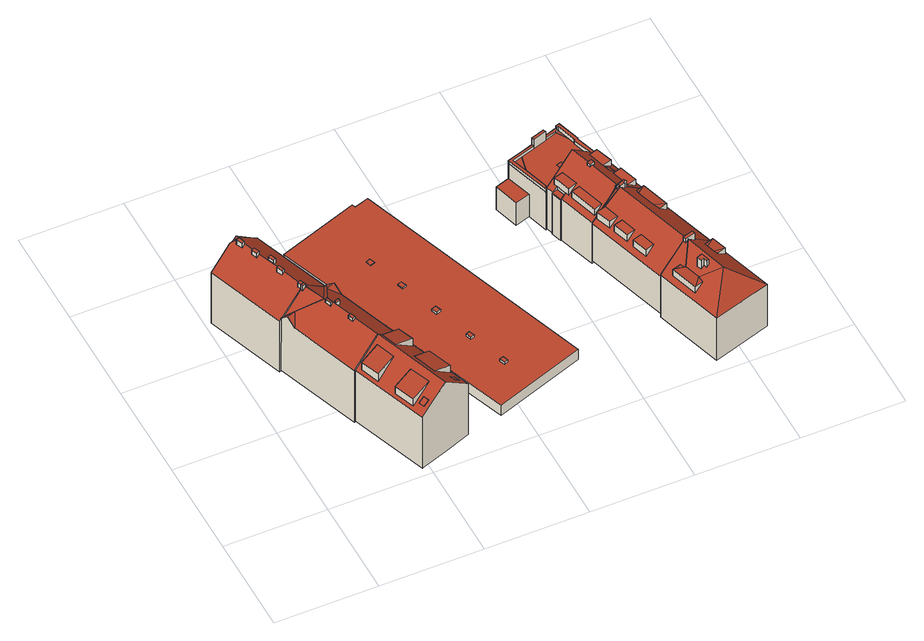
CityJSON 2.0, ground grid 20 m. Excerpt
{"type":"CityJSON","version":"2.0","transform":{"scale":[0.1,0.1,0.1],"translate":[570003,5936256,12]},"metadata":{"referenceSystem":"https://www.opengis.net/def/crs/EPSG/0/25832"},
"CityObjects":{
"building1":{"type":"Building","attributes":{"Grundfläche 2D":"186.554747","Grundhöhe NN":"13.777"},"children":["building1-1","building1-2","building1-3","building1-4","building1-5"],"geometry":[{"type":"Solid","lod":"3","boundaries":[[[[0,1,2,3,4,5,6,7,8,9,10,11,12,13]],[[14,15,2,1]],[[16,2,15]],[[17,18,16]],[[18,2,16]],[[19,20,21,9,8,7,6,5,4,3,18,17,22]],[[18,3,2]],[[13,12,23,24]],[[25,26,19,22,17,16,15,14,1,0,13,24,27]],[[20,19,26,28]],[[29,23,12,11,10,9,21,20,28,30]],[[30,28,26,25,27,24,23,29]]]],"semantics":{"surfaces":[{"type":"RoofSurface"},{"type":"WallSurface"},{"type":"GroundSurface"}],"values":[[0,0,0,0,0,0,0,1,1,1,1,2]]}}]},
"building1-1":{"type":"BuildingInstallation","parents":["building1"],"geometry":[{"type":"MultiSurface","lod":"3","boundaries":[[[31,32,33,34]],[[34,33,35,36]],[[31,34,36,37]],[[32,31,37,38]],[[33,32,38,35]]],"semantics":{"surfaces":[{"type":"RoofSurface"},{"type":"WallSurface"}],"values":[0,1,1,1,1]}}]},
"building1-2":{"type":"BuildingInstallation","parents":["building1"],"geometry":[{"type":"MultiSurface","lod":"3","boundaries":[[[39,40,41,42]],[[4,43,42,41]],[[39,42,43,44]],[[44,5,40,39]],[[41,40,5,4]]],"semantics":{"surfaces":[{"type":"RoofSurface"},{"type":"WallSurface"}],"values":[0,1,1,1,1]}}]},
"building1-3":{"type":"BuildingInstallation","parents":["building1"],"geometry":[{"type":"MultiSurface","lod":"3","boundaries":[[[45,46,47,48]],[[6,49,48,47]],[[45,48,49,50]],[[50,7,46,45]],[[7,6,47,46]]],"semantics":{"surfaces":[{"type":"RoofSurface"},{"type":"WallSurface"}],"values":[0,1,1,1,1]}}]},
"building1-4":{"type":"BuildingInstallation","parents":["building1"],"geometry":[{"type":"MultiSurface","lod":"3","boundaries":[[[51,52,53,54]],[[9,8,54,53]],[[8,55,51,54]],[[52,51,55,21]],[[21,9,53,52]]],"semantics":{"surfaces":[{"type":"RoofSurface"},{"type":"WallSurface"}],"values":[0,1,1,1,1]}}]},
"building1-5":{"type":"BuildingInstallation","parents":["building1"],"geometry":[{"type":"MultiSurface","lod":"3","boundaries":[[[56,57,58,59]],[[60,61,59,58]],[[56,59,61,62]],[[62,63,57,56]],[[58,57,63,60]]],"semantics":{"surfaces":[{"type":"RoofSurface"},{"type":"WallSurface"}],"values":[0,1,1,1,1]}}]},
"building2":{"type":"Building","attributes":{"Grundfläche 2D":"197.588893","Grundhöhe NN":"14.066"},"children":["building2-1","building2-2","building2-3","building2-4"],"geometry":[{"type":"Solid","lod":"3","boundaries":[[[[64,65,66]],[[65,67,68,69,70,71,66]],[[72,65,64]],[[73,74,11]],[[9,74,73]],[[75,76,77,74,9]],[[65,72,11,74,77,78,79,67]],[[80,79,78]],[[81,79,80]],[[67,79,81,82,83,70,69,68]],[[72,64,66,71,84,85]],[[86,78,77,76,75,9,73,11,72,85,87]],[[82,81,80,78,86,88]],[[71,70,83,82,88,84]],[[85,84,88,86,87]]]],"semantics":{"surfaces":[{"type":"RoofSurface"},{"type":"WallSurface"},{"type":"GroundSurface"}],"values":[[0,0,0,0,0,0,0,0,0,0,1,1,1,1,2]]}}]},
"building2-1":{"type":"BuildingInstallation","parents":["building2"],"geometry":[{"type":"MultiSurface","lod":"3","boundaries":[[[89,90,91,92]],[[92,91,93,94]],[[89,92,94,95]],[[90,89,95,96]],[[91,90,96,93]]],"semantics":{"surfaces":[{"type":"RoofSurface"},{"type":"WallSurface"}],"values":[0,1,1,1,1]}}]},
"building2-2":{"type":"BuildingInstallation","parents":["building2"],"geometry":[{"type":"MultiSurface","lod":"3","boundaries":[[[97,53,52,98,99]],[[9,75,76,52,53]],[[76,100,98,52]],[[99,98,100,101]],[[101,102,97,99]],[[97,102,103]],[[103,9,53,97]]],"semantics":{"surfaces":[{"type":"RoofSurface"},{"type":"WallSurface"}],"values":[0,1,1,1,1,1,1]}}]},
"building2-3":{"type":"BuildingInstallation","parents":["building2"],"geometry":[{"type":"MultiSurface","lod":"3","boundaries":[[[104,105,106,107]],[[68,108,107,106]],[[107,108,109,104]],[[109,69,105,104]],[[69,68,106,105]]],"semantics":{"surfaces":[{"type":"RoofSurface"},{"type":"WallSurface"}],"values":[0,1,1,1,1]}}]},
"building2-4":{"type":"BuildingInstallation","parents":["building2"],"geometry":[{"type":"MultiSurface","lod":"3","boundaries":[[[110,111,112,113]],[[113,112,114,115]],[[110,113,115,116]],[[111,110,116,117]],[[112,111,117,114]]],"semantics":{"surfaces":[{"type":"RoofSurface"},{"type":"WallSurface"}],"values":[0,1,1,1,1]}}]},
"building3":{"type":"Building","attributes":{"Grundfläche 2D":"180.375934","Grundhöhe NN":"14.410"},"children":["building3-1","building3-2"],"geometry":[{"type":"Solid","lod":"3","boundaries":[[[[118,119,120,121]],[[122,123,124,125]],[[126,127,128,129]],[[130,131,132,133,134]],[[135,136,137,138,139,140,141,142,143],[120,119,144,145],[128,127,146,147]],[[148,141,140,139,149,150],[130,134,151,152],[125,124,153,154]],[[119,118,144]],[[145,121,120]],[[118,121,145,144]],[[123,122,154,153]],[[153,124,123]],[[122,125,154]],[[146,127,126]],[[147,129,128]],[[126,129,147,146]],[[132,131,152,151]],[[151,134,133,132]],[[152,131,130]],[[155,136,135,143,156,157]],[[158,149,139,138,137,136,155,159]],[[150,149,158,160]],[[161,156,143,142,141,148,150,160,162]],[[157,156,161,162,160,158,159,155]]]],"semantics":{"surfaces":[{"type":"RoofSurface"},{"type":"WallSurface"},{"type":"GroundSurface"}],"values":[[0,0,0,0,0,0,1,1,1,1,1,1,1,1,1,1,1,1,1,1,1,1,2]]}}]},
"building3-1":{"type":"BuildingInstallation","parents":["building3"],"geometry":[{"type":"MultiSurface","lod":"3","boundaries":[[[163,164,165,166]],[[166,165,167,168]],[[163,166,168,169]],[[164,163,169,170]],[[165,164,170,167]]],"semantics":{"surfaces":[{"type":"RoofSurface"},{"type":"WallSurface"}],"values":[0,1,1,1,1]}}]},
"building3-2":{"type":"BuildingInstallation","parents":["building3"],"geometry":[{"type":"MultiSurface","lod":"3","boundaries":[[[171,172,173,174]],[[175,176,174,173]],[[177,175,173,172]],[[171,174,176,178]],[[172,171,178,177]]],"semantics":{"surfaces":[{"type":"RoofSurface"},{"type":"WallSurface"}],"values":[0,1,1,1,1]}}]},
"building4":{"type":"Building","attributes":{"Grundfläche 2D":"975.614043","Grundhöhe NN":"12.698"},"children":["building4-1","building4-2","building4-3","building4-4","building4-5"],"geometry":[{"type":"Solid","lod":"3","boundaries":[[[[179,180,181,182,183,184]],[[179,184,185,186]],[[180,179,186,187]],[[181,180,187,188]],[[182,181,188,189]],[[183,182,189,190]],[[184,183,190,185]],[[186,185,190,189,188,187]]]],"semantics":{"surfaces":[{"type":"RoofSurface"},{"type":"WallSurface"},{"type":"GroundSurface"}],"values":[[0,1,1,1,1,1,1,2]]}}]},
"building4-1":{"type":"BuildingInstallation","parents":["building4"],"geometry":[{"type":"MultiSurface","lod":"3","boundaries":[[[191,192,193,194]],[[194,193,195,196]],[[191,194,196,197]],[[192,191,197,198]],[[193,192,198,195]]],"semantics":{"surfaces":[{"type":"RoofSurface"},{"type":"WallSurface"}],"values":[0,1,1,1,1]}}]},
"building4-2":{"type":"BuildingInstallation","parents":["building4"],"geometry":[{"type":"MultiSurface","lod":"3","boundaries":[[[199,200,201,202]],[[202,201,203,204]],[[199,202,204,205]],[[200,199,205,206]],[[201,200,206,203]]],"semantics":{"surfaces":[{"type":"RoofSurface"},{"type":"WallSurface"}],"values":[0,1,1,1,1]}}]},
"building4-3":{"type":"BuildingInstallation","parents":["building4"],"geometry":[{"type":"MultiSurface","lod":"3","boundaries":[[[207,208,209,210]],[[210,209,211,212]],[[207,210,212,213]],[[208,207,213,214]],[[209,208,214,211]]],"semantics":{"surfaces":[{"type":"RoofSurface"},{"type":"WallSurface"}],"values":[0,1,1,1,1]}}]},
"building4-4":{"type":"BuildingInstallation","parents":["building4"],"geometry":[{"type":"MultiSurface","lod":"3","boundaries":[[[215,216,217,218]],[[219,220,218,217]],[[215,218,220,221]],[[221,222,216,215]],[[217,216,222,219]]],"semantics":{"surfaces":[{"type":"RoofSurface"},{"type":"WallSurface"}],"values":[0,1,1,1,1]}}]},
"building4-5":{"type":"BuildingInstallation","parents":["building4"],"geometry":[{"type":"MultiSurface","lod":"3","boundaries":[[[223,224,225,226]],[[226,225,227,228]],[[223,226,228,229]],[[224,223,229,230]],[[225,224,230,227]]],"semantics":{"surfaces":[{"type":"RoofSurface"},{"type":"WallSurface"}],"values":[0,1,1,1,1]}}]},
"building5":{"type":"Building","attributes":{"Grundfläche 2D":"130.746108","Grundhöhe NN":"13.551"},"children":["building5-1","building5-2","building5-3","building5-4","building5-5","building5-6"],"geometry":[{"type":"Solid","lod":"3","boundaries":[[[[231,232,233,234,235,236,237,238]],[[239,240,236,235,234,233,234,241]],[[242,243,242,244]],[[245,246,247,248,249,250,239,241,234,233,251,252,253,254,255,256,257,243,258,259],[242,244,242,243]],[[260,261,262,263]],[[264,265,266,267,268,269]],[[261,260,270,271]],[[262,261,271,272]],[[263,262,272,273]],[[270,260,256,255,254,253,252,251,233,232,231,238,274,275]],[[276,259,258,243,257,256,260,263,273]],[[250,249,248,247,246,245,259,276,277]],[[239,250,277,278]],[[240,239,278,279]],[[240,279,280,267,236]],[[274,238,237,236,267,266,281]],[[268,267,280,282]],[[269,268,282,283]],[[264,269,283,284]],[[266,265,285,281]],[[265,264,284,285]],[[273,272,271,270,275,274,281,285,284,283,282,280,279,278,277,276]]]],"semantics":{"surfaces":[{"type":"RoofSurface"},{"type":"WallSurface"},{"type":"GroundSurface"}],"values":[[0,0,0,0,0,0,1,1,1,1,1,1,1,1,1,1,1,1,1,1,1,2]]}}]},
"building5-1":{"type":"BuildingInstallation","parents":["building5"],"geometry":[{"type":"MultiSurface","lod":"3","boundaries":[[[286,287,288,289,290]],[[291,292,287,286]],[[292,293,294,288,287]],[[295,296,297,290,289,288,294]],[[290,297,251,252,291,286]]],"semantics":{"surfaces":[{"type":"RoofSurface"},{"type":"WallSurface"}],"values":[0,1,1,1,1]}}]},
"building5-2":{"type":"BuildingInstallation","parents":["building5"],"geometry":[{"type":"MultiSurface","lod":"3","boundaries":[[[298,299,300,301,302,303,304,305,306,307,308,309,310,311,312]],[[313,314,315,301,300,299]],[[316,302,301,315,317]],[[241,318,303,302,316,235]],[[318,319,304,303]],[[319,320,321,306,305,304]],[[307,306,321,322]],[[322,249,308,307]],[[309,308,249,250]],[[239,310,309,250]],[[239,240,311,310]],[[240,236,312,311]],[[236,237,238,298,312]],[[231,232,313,299,298,238]]],"semantics":{"surfaces":[{"type":"RoofSurface"},{"type":"WallSurface"}],"values":[0,1,1,1,1,1,1,1,1,1,1,1,1,1]}}]},
"building5-3":{"type":"BuildingInstallation","parents":["building5"],"geometry":[{"type":"MultiSurface","lod":"3","boundaries":[[[323,324,325,326]],[[327,328,326,325]],[[326,328,323]],[[325,324,327]]],"semantics":{"surfaces":[{"type":"RoofSurface"},{"type":"WallSurface"}],"values":[0,1,1,1]}}]},
"building5-4":{"type":"BuildingInstallation","parents":["building5"],"geometry":[{"type":"MultiSurface","lod":"3","boundaries":[[[329,330,331,332,292,291,333,334,335,336,337]],[[291,252,253,254,255,256,334,333]],[[256,257,243,258,259,335,334]],[[259,245,246,336,335]],[[337,336,246,338]],[[338,339,329,337]],[[242,330,329,339]],[[331,330,242,340]],[[244,293,292,332,331,340]]],"semantics":{"surfaces":[{"type":"RoofSurface"},{"type":"WallSurface"}],"values":[0,1,1,1,1,1,1,1,1]}}]},
"building5-5":{"type":"BuildingInstallation","parents":["building5"],"geometry":[{"type":"MultiSurface","lod":"3","boundaries":[[[341,342,343,344]],[[344,343,247,248]],[[345,247,343,342]],[[248,346,341,344]],[[342,341,346,345]]],"semantics":{"surfaces":[{"type":"RoofSurface"},{"type":"WallSurface"}],"values":[0,1,1,1,1]}}]},
"building5-6":{"type":"BuildingInstallation","parents":["building5"],"geometry":[{"type":"MultiSurface","lod":"3","boundaries":[[[313,297,296,347,348,349,315,314]],[[233,251,297,313,232]],[[234,350,349,348,347,296,295,351]],[[350,317,315,349]]],"semantics":{"surfaces":[{"type":"RoofSurface"},{"type":"WallSurface"}],"values":[0,1,1,1]}}]},
"building6":{"type":"Building","attributes":{"Grundfläche 2D":"135.955276","Grundhöhe NN":"13.911"},"children":["building6-1","building6-2","building6-3"],"geometry":[{"type":"MultiSurface","lod":"3","boundaries":[[[352,353,354,355]],[[356,357,358,359]],[[360,361,362,363,364,365],[366,367,368,369],[370,352,355,371]],[[360,365,364,363,372,373,374,375,376,377,378,379,380,381,382,383,384],[359,358,385,386]],[[387,388,368,367]],[[389,390,391,392,378,377]],[[371,355,354]],[[370,353,352]],[[370,371,354,353]],[[386,385,357,356]],[[385,358,357]],[[356,359,386]],[[368,388,369]],[[387,367,366]],[[388,387,366,369]],[[389,376,375,380,379,392,391,390]],[[378,392,379]],[[376,389,377]],[[372,363,362,393,394]],[[373,372,394,395]],[[396,373,395,397]],[[398,396,397,399]],[[382,398,399,400]],[[383,382,400,401]],[[384,383,401,402]],[[403,361,360,384,402]],[[362,361,403,393]],[[395,394,393,403,402,401,400,399,397]]],"semantics":{"surfaces":[{"type":"RoofSurface"},{"type":"WallSurface"},{"type":"GroundSurface"}],"values":[0,0,0,0,0,0,1,1,1,1,1,1,1,1,1,1,1,1,1,1,1,1,1,1,1,1,1,2]}}]},
"building6-1":{"type":"BuildingInstallation","parents":["building6"],"geometry":[{"type":"MultiSurface","lod":"3","boundaries":[[[404,374,405,406,407,381,408]],[[408,381,380]],[[375,404,408,380]],[[374,404,375]],[[396,398,407,406]],[[398,382,381,407]],[[396,406,405,374,373]]],"semantics":{"surfaces":[{"type":"RoofSurface"},{"type":"WallSurface"}],"values":[0,1,1,1,1,1,1]}}]},
"building6-2":{"type":"BuildingInstallation","parents":["building6"],"geometry":[{"type":"MultiSurface","lod":"3","boundaries":[[[409,410,411,412]],[[409,413,365,414,410]],[[411,410,414,415]],[[411,415,364,416,412]],[[409,412,416,413]]],"semantics":{"surfaces":[{"type":"RoofSurface"},{"type":"WallSurface"}],"values":[0,1,1,1,1]}}]},
"building6-3":{"type":"BuildingInstallation","parents":["building6"],"geometry":[{"type":"MultiSurface","lod":"3","boundaries":[[[417,418,419,420]],[[420,419,421,422]],[[417,420,422,423]],[[418,417,423,424]],[[419,418,424,421]]],"semantics":{"surfaces":[{"type":"RoofSurface"},{"type":"WallSurface"}],"values":[0,1,1,1,1]}}]},
"building7":{"type":"Building","attributes":{"Grundfläche 2D":"203.549928","Grundhöhe NN":"14.690"},"children":["building7-1"],"geometry":[{"type":"Solid","lod":"3","boundaries":[[[[425,426,427,428]],[[429,430,431]],[[432,431,430,433]],[[433,434,432]],[[435,436,437,438]],[[439,440,441,442]],[[443,444,445,446,433,446,447,448],[430,429,449,450,434,433]],[[451,384,452,446,445]],[[453,454,455,446,452,384]],[[456,457,447,446,440,455,458],[427,459,460,428],[435,461,462,436],[439,463,464,440]],[[446,455,440]],[[460,459,426,425]],[[459,427,426]],[[425,428,460]],[[431,449,429]],[[434,450,432]],[[431,432,450,449]],[[438,437,462,461]],[[438,461,435]],[[436,462,437]],[[442,441,464,463]],[[439,442,463]],[[464,441,440]],[[384,451,445,444,465,466]],[[458,455,454,453,384,466,467]],[[456,458,467,468]],[[469,470,471,443,448,447,457,456,468,472]],[[444,443,471,465]],[[469,472,468,467,466,465,471,470]]]],"semantics":{"surfaces":[{"type":"RoofSurface"},{"type":"WallSurface"},{"type":"GroundSurface"}],"values":[[0,0,0,0,0,0,0,0,0,0,0,1,1,1,1,1,1,1,1,1,1,1,1,1,1,1,1,1,2]]}}]},
"building7-1":{"type":"BuildingInstallation","parents":["building7"],"geometry":[{"type":"MultiSurface","lod":"3","boundaries":[[[473,474,475,476,477,478,479,480,481,482]],[[453,483,474,473]],[[474,483,452,475]],[[452,446,476,475]],[[446,484,477,476]],[[484,485,486,479,478,477]],[[486,487,480,479]],[[487,445,481,480]],[[445,451,384,482,481]],[[384,453,473,482]]],"semantics":{"surfaces":[{"type":"RoofSurface"},{"type":"WallSurface"}],"values":[0,1,1,1,1,1,1,1,1,1]}}]},
"building8":{"type":"Building","attributes":{"Grundfläche 2D":"166.440612","Grundhöhe NN":"13.882"},"children":["building8-1","building8-2"],"geometry":[{"type":"Solid","lod":"3","boundaries":[[[[488,489,490]],[[491,490,489,492]],[[492,493,491]],[[494,495,496,497,498,499]],[[500,501,496,495,502]],[[503,504,497]],[[504,498,497]],[[505,506,500]],[[502,505,500]],[[507,508,509,510,511,512,513],[489,488,514,515,493,492]],[[516,517,513,504,503,518,519,520,521,506,505,512,511,522,523]],[[505,502,512]],[[499,498,504,513,512,502,495,494]],[[507,513,517]],[[488,490,514]],[[491,493,515]],[[490,491,515,514]],[[497,496,519,518]],[[497,518,503]],[[519,496,501,500,506,521,520]],[[524,525,516,523,522,511,510,509,508,526,527]],[[517,516,525,528]],[[507,517,528,529]],[[508,507,529,526]],[[525,524,527,526,529,528]]]],"semantics":{"surfaces":[{"type":"RoofSurface"},{"type":"WallSurface"},{"type":"GroundSurface"}],"values":[[0,0,0,0,0,0,0,0,0,0,0,0,0,0,1,1,1,1,1,1,1,1,1,1,2]]}}]},
"building8-1":{"type":"BuildingInstallation","parents":["building8"],"geometry":[{"type":"MultiSurface","lod":"3","boundaries":[[[530,531,532,533,534,535]],[[509,510,511,522,533,532,531,530]],[[534,533,522,536]],[[536,512,537,535,534]],[[537,509,530,535]]],"semantics":{"surfaces":[{"type":"RoofSurface"},{"type":"WallSurface"}],"values":[0,1,1,1,1]}}]},
"building8-2":{"type":"BuildingInstallation","parents":["building8"],"geometry":[{"type":"MultiSurface","lod":"3","boundaries":[[[538,539,540,541,542,543]],[[544,545,538,543]],[[545,546,539,538]],[[546,547,540,539]],[[547,548,541,540]],[[548,549,542,541]],[[549,544,543,542]]],"semantics":{"surfaces":[{"type":"RoofSurface"},{"type":"WallSurface"}],"values":[0,1,1,1,1,1,1]}}]}
},
"vertices":[
[113,511,144],[108,509,149],[67,488,188],[69,469,191],[77,447,191],[81,436,191],[97,392,191],[101,380,191],[114,344,191],[117,337,191],[118,338,190],[164,354,149],[170,356,143],[114,511,143],[68,495,185],[65,494,188],[58,491,182],[50,488,181],[65,482,191],[8,473,143],[63,318,143],[111,335,186],[12,475,147],[170,356,18],[114,511,18],[12,475,18],[8,473,18],[58,491,18],[63,318,18],[117,337,18],[111,335,18],
[93,407,197],[99,409,197],[95,420,197],[89,418,197],[95,420,185],[89,418,190],[93,407,190],[99,409,185],
[75,434,197],[81,436,197],[77,447,197],[71,445,197],[71,445,185],[75,434,185],
[96,378,197],[101,380,197],[97,392,197],[91,389,197],[91,389,186],[96,378,186],
[108,342,197],[111,335,197],[117,337,197],[114,344,197],[108,342,186],
[63,466,197],[68,468,197],[64,480,197],[58,478,197],[64,480,190],[58,478,185],[63,466,185],[68,468,190],
[177,341,164],[161,335,164],[183,324,149],[137,286,198],[156,233,198],[160,223,198],[178,172,198],[231,191,149],[171,357,149],[118,338,191],[134,293,191],[117,337,190],[111,335,185],[71,321,149],[65,319,149],[87,309,164],[71,304,164],[77,288,149],[125,153,149],[126,154,150],[231,191,21],[171,357,21],[65,319,21],[117,337,21],[125,153,21],
[136,270,201],[140,272,201],[136,284,201],[132,282,201],[136,284,197],[132,282,193],[136,270,193],[140,272,197],
[119,332,197],[112,330,197],[118,332,197],[112,330,185],[118,332,190],[119,332,190],[119,332,191],
[154,221,201],[160,223,201],[156,233,201],[151,231,201],[151,231,193],[154,221,193],
[145,266,201],[153,269,201],[152,274,201],[144,271,201],[152,274,190],[144,271,197],[145,266,197],[153,269,190],
[251,120,172],[216,107,187],[232,61,187],[268,74,172],[135,146,172],[148,109,172],[184,122,187],[171,159,187],[226,189,172],[188,175,189],[199,144,189],[238,158,172],[198,83,187],[162,70,172],[177,30,172],[184,32,175],[213,43,187],[232,191,149],[232,192,149],[231,191,150],[226,190,154],[179,173,197],[224,47,197],[234,21,197],[280,38,155],[286,40,149],[251,120,154],[268,74,154],[226,189,154],[238,158,154],[182,3,150],[126,154,149],[181,2,149],[177,30,154],[162,70,154],[148,109,154],[135,146,154],[232,192,24],[286,40,24],[232,191,24],[126,154,24],[231,191,24],[181,2,24],[234,21,24],[182,3,24],
[262,41,170],[271,45,161],[267,56,161],[258,52,170],[267,56,160],[258,52,169],[262,41,169],[271,45,160],
[200,18,170],[196,29,170],[186,26,162],[190,15,162],[186,26,161],[190,15,161],[196,29,169],[200,18,169],
[363,70,32],[539,131,32],[370,608,32],[342,599,32],[340,606,32],[184,552,32],[184,552,7],[363,70,7],[539,131,7],[370,608,7],[342,599,7],[340,606,7],
[418,157,37],[414,168,37],[406,165,37],[410,154,37],[406,165,32],[410,154,32],[418,157,32],[414,168,32],
[366,314,37],[362,325,37],[353,322,37],[357,311,37],[353,322,32],[357,311,32],[366,314,32],[362,325,32],
[392,235,37],[388,246,37],[380,243,37],[384,232,37],[380,243,32],[384,232,32],[392,235,32],[388,246,32],
[315,466,33],[311,477,33],[302,474,33],[306,463,33],[302,474,32],[306,463,32],[315,466,32],[311,477,32],
[339,393,35],[335,404,35],[327,401,35],[331,390,35],[327,401,32],[331,390,32],[339,393,32],[335,404,32],
[701,546,112],[697,545,112],[691,543,112],[694,539,112],[706,521,112],[718,503,112],[706,543,112],[704,547,112],[717,501,112],[718,502,112],[708,516,112],[609,474,108],[607,463,108],[618,515,109],[620,422,108],[623,423,108],[650,431,109],[667,437,110],[723,454,112],[731,457,112],[669,536,111],[643,528,110],[619,520,109],[602,515,109],[597,513,108],[591,512,108],[593,507,108],[618,427,108],[619,422,108],[591,512,71],[563,503,71],[578,454,71],[607,463,71],[722,540,81],[710,546,81],[705,545,81],[718,503,81],[723,504,81],[729,517,81],[591,512,16],[563,503,16],[578,454,16],[607,463,16],[704,547,16],[619,520,16],[619,422,16],[731,457,16],[717,501,16],[718,502,16],[718,503,16],[705,545,16],[723,504,16],[729,517,16],[722,540,16],[710,546,16],
[643,528,133],[645,523,133],[671,531,133],[670,531,133],[669,536,133],[643,528,116],[645,523,116],[645,523,110],[671,531,111],[670,531,111],[670,531,116],[669,536,116],
[704,547,122],[697,545,122],[697,543,122],[698,541,122],[700,541,122],[712,501,122],[711,501,122],[711,499,122],[724,459,122],[722,458,122],[723,454,122],[731,457,122],[717,501,122],[718,502,122],[718,503,122],[697,545,116],[697,543,116],[698,541,116],[700,541,112],[698,541,112],[712,501,112],[711,501,112],[711,499,112],[724,459,112],[722,458,112],
[679,455,111],[673,474,111],[663,471,111],[669,452,111],[663,471,110],[669,452,110],
[623,429,116],[609,474,116],[598,509,116],[618,515,116],[619,520,116],[591,512,116],[619,422,116],[623,423,116],[621,428,116],[621,428,108],[623,429,108],[598,509,108],
[666,442,122],[649,436,122],[650,431,122],[667,437,122],[649,436,109],[666,442,110],
[692,538,116],[694,539,116],[698,540,116],[698,540,112],[692,538,112],
[721,408,143],[738,413,143],[727,446,143],[711,441,143],[645,376,143],[662,321,143],[678,327,143],[662,381,143],[711,331,172],[768,349,120],[734,458,120],[677,440,172],[690,400,172],[692,394,172],[756,354,128],[739,349,143],[728,384,143],[745,389,128],[738,413,128],[727,446,128],[620,422,120],[625,407,120],[626,407,121],[634,410,128],[632,417,128],[650,422,144],[661,389,144],[643,383,128],[641,390,128],[632,387,121],[631,387,120],[654,314,120],[711,331,171],[662,321,128],[645,376,128],[756,354,143],[745,389,143],[632,417,144],[634,410,144],[641,390,144],[643,383,144],[734,458,19],[620,422,19],[625,407,19],[623,406,119],[623,406,19],[629,386,119],[629,386,19],[631,387,19],[654,314,19],[711,331,19],[768,349,19],
[634,410,121],[625,407,121],[623,406,121],[629,386,121],[641,390,121],
[688,392,175],[697,395,175],[695,402,175],[686,399,175],[688,392,168],[697,395,167],[695,402,167],[686,399,168],
[724,389,147],[735,392,137],[731,404,137],[720,401,147],[731,404,136],[720,401,146],[724,389,146],[735,392,136],
[690,228,143],[700,197,143],[717,203,143],[708,233,143],[746,330,143],[746,321,145],[762,335,143],[779,280,143],[757,286,145],[763,275,143],[703,248,143],[694,278,143],[676,273,143],[686,242,143],[690,289,143],[681,319,143],[663,314,143],[673,284,143],[819,186,119],[768,349,119],[725,336,158],[713,325,171],[762,168,171],[817,185,121],[762,335,128],[779,280,128],[721,334,162],[712,329,171],[706,330,167],[692,325,154],[663,316,128],[705,150,119],[761,168,170],[654,314,119],[700,197,127],[690,228,127],[686,242,127],[676,273,127],[673,284,127],[663,314,127],[768,349,27],[711,331,27],[654,314,27],[705,150,27],[762,168,27],[817,185,27],[819,186,27],[761,168,27],
[706,330,174],[707,327,174],[712,329,174],[713,325,174],[723,328,174],[722,329,174],[722,331,174],[727,332,174],[725,336,174],[711,331,174],[707,327,167],[723,328,162],[722,329,162],[722,331,162],[727,332,158],
[796,163,146],[797,156,147],[813,169,146],[822,139,146],[802,141,147],[805,134,146],[746,115,148],[742,126,148],[719,133,146],[736,79,146],[751,97,148],[746,114,148],[724,134,146],[723,134,146],[741,127,148],[753,84,146],[751,96,148],[741,127,147],[736,138,146],[859,51,123],[817,185,123],[775,172,161],[762,168,173],[761,168,174],[763,162,174],[789,76,174],[813,169,131],[822,139,131],[705,150,123],[746,16,123],[736,79,131],[719,133,131],[723,134,134],[724,134,135],[755,166,169],[705,150,124],[761,168,19],[705,150,19],[817,185,19],[762,168,19],[746,16,19],[859,51,19],
[775,172,179],[762,168,179],[761,168,179],[755,166,179],[757,160,179],[777,166,179],[757,160,169],[777,166,161],
[756,113,178],[759,104,178],[765,106,178],[767,99,178],[772,100,178],[767,117,178],[767,117,166],[756,113,156],[759,104,156],[765,106,161],[767,99,161],[772,100,166]
]}
